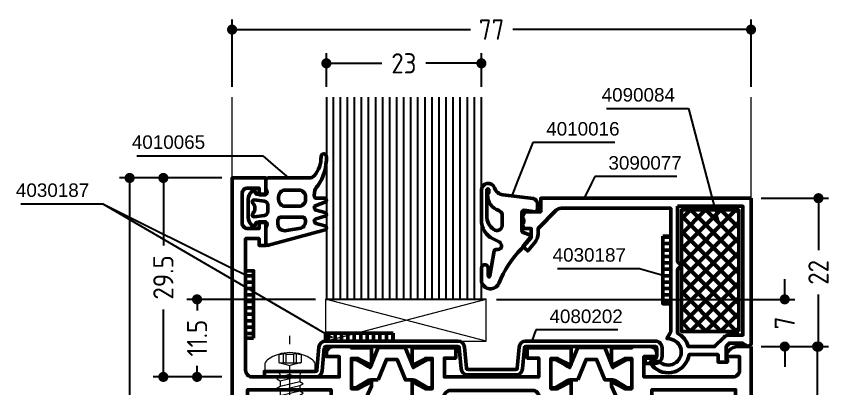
# Model space of a CAD drawing. Header units: millimetres. Extents: x 37 to 172, y 78 to 216.
# Drawn here: x 36.5 to 157.5, y 160.4 to 215.6 of the extents above; entities that cross this region are included whole.
import ezdxf

# ---------------------------------------------------------------- set-up
doc = ezdxf.new("R2010")
doc.units = ezdxf.units.MM
doc.linetypes.add('CENTER', pattern=[50.8, 31.75, -6.35, 6.35, -6.35])
doc.linetypes.add('HIDDEN', pattern=[9.525, 6.35, -3.175])
for name, color, linetype, lineweight in [('AM_5', 3, 'Continuous', 25), ('AM_C', 50, 'Continuous', 50), ('AM_S', 80, 'Continuous', 50), ('Cent3', 70, 'CENTER', 18), ('CHide4', 10, 'HIDDEN', 13), ('Cont2', 2, 'Continuous', 25), ('Cont3', 70, 'Continuous', 18), ('Cont4', 10, 'Continuous', 13)]:
    doc.layers.add(name, color=color, linetype=linetype, lineweight=lineweight)
doc.styles.add('HBS_DIMTEXTSTYLE', font='isocp.shx')
doc.styles.add('SWISSL', font='swissl.ttf')
doc.dimstyles.new('Konstruktionsschnitt 1-1$0', dxfattribs={"dimscale": 0, "dimtxt": 3, "dimasz": 1.5, "dimexe": 1.5, "dimexo": 1.5, "dimgap": 1.5, "dimtad": 0, "dimdsep": 46, "dimtxsty": 'HBS_DIMTEXTSTYLE', "dimblk": 'PUNKT', "dimcen": 0, "dimclrd": 3, "dimclre": 3, "dimclrt": 2, "dimadec": 1, "dimazin": 2, "dimtfac": 0.7, "dimtofl": 0, "dimtmove": 0, "dimatfit": 3, "dimfxl": 0, "dimtolj": 1, "dimtzin": 0, "dimarcsym": 0})

# ---------------------------------------------------------------- blocks, each defined once
blk = doc.blocks.new('*U21', base_point=(83.25, 183.23))
for p, q in [((84.29, 183.23), (84.29, 213.23)), ((85.34, 183.23), (85.34, 213.23)), ((86.39, 183.23), (86.39, 213.23)), ((87.43, 183.23), (87.43, 213.23)), ((88.48, 183.23), (88.48, 213.23)), ((89.52, 183.23), (89.52, 213.23)), ((90.57, 183.23), (90.57, 213.23)), ((91.61, 183.23), (91.61, 213.23)), ((92.66, 183.23), (92.66, 213.23)), ((93.7, 183.23), (93.7, 213.23)), ((94.75, 183.23), (94.75, 213.23)), ((95.79, 183.23), (95.79, 213.23)), ((96.84, 183.23), (96.84, 213.23)), ((97.89, 183.23), (97.89, 213.23)), ((98.93, 183.23), (98.93, 213.23)), ((99.98, 183.23), (99.98, 213.23)), ((101.02, 183.23), (101.02, 213.23)), ((102.07, 183.23), (102.07, 213.23)), ((103.11, 183.23), (103.11, 213.23)), ((104.16, 183.23), (104.16, 213.23)), ((105.2, 183.23), (105.2, 213.23))]:
    blk.add_line(p, q)
blk.add_lwpolyline([(83.25, 213.23), (83.25, 183.23), (106.25, 183.23), (106.25, 213.23)])
blk = doc.blocks.new('ws4070448')
at = {"layer": 'Cent3', "ltscale": 0.5}
blk.add_lwpolyline([(0, -15.02), (0, 5.29)], dxfattribs=at)
at = {"layer": 'CHide4', "ltscale": 0.3}
for p, q in [((-0.97, 1.33), (-0.97, 2.72)), ((-0.56, 1.33), (-0.56, 2.61)), ((0.56, 1.33), (0.56, 2.61)), ((0.97, 1.33), (0.97, 2.72))]:
    blk.add_line(p, q, dxfattribs=at)
for points in [[(-1.65, 2.56), (-1.65, 1.33)], [(1.65, 2.56), (1.65, 1.33)], [(-1.65, 1.33), (0, 0.89)], [(1.65, 1.33), (0, 0.89)]]:
    blk.add_lwpolyline(points, dxfattribs=at)
for centre, radius, start, end in [((-1.59, 3.84), 1.28, 267.2848, 298.8872), ((0, 5.49), 2.94, 250.6988, 289.3012), ((1.59, 3.84), 1.28, 241.1128, 272.7152), ((-1.31, 2.49), 1.21, 253.6643, 286.3357), ((0, 11.41), 10.13, 264.4948, 275.5052), ((1.31, 2.49), 1.21, 253.6643, 286.3357)]:
    blk.add_arc(centre, radius, start, end, dxfattribs=at)
at = {"layer": 'Cont4'}
blk.add_lwpolyline([(3.32, 1.75, 0.314856), (-3.32, 1.75, 0.244912), (-3.75, 0.93), (-3.75, 0), (3.75, 0), (3.75, 0.93, 0.244912), (3.32, 1.75, 0.138291)], format="xyb", dxfattribs=at)
for points in [[(-1.95, -1.1), (-1.45, -1.39), (0, -1.04), (0.5, -0.67), (0, -0.47), (-1.45, -0.81)], [(-1.95, -2.5), (-1.45, -2.79), (1.45, -2.1), (1.95, -1.81), (1.45, -1.52), (-1.45, -2.21)], [(-1.95, -3.9), (-1.45, -4.19), (1.45, -3.5), (1.95, -3.21), (1.45, -2.92), (-1.45, -3.61)], [(-1.95, -5.3), (-1.45, -5.59), (1.45, -4.9), (1.95, -4.61), (1.45, -4.32), (-1.45, -5.01)], [(-1.95, -6.7), (-1.45, -6.99), (1.45, -6.3), (1.95, -6.01), (1.45, -5.72), (-1.45, -6.41)], [(-1.45, -8.39), (1.45, -7.7), (1.95, -7.41), (1.45, -7.12), (-1.45, -7.81), (-1.95, -8.1)]]:
    blk.add_lwpolyline(points, close=True, dxfattribs=at)
for points in [[(-1.45, -0.5), (-1.45, -0.81)], [(1.45, -0.5), (1.45, -1.52)], [(-1.45, -1.39), (-1.45, -2.21)], [(-1.45, -1.39), (-1.45, -2.21)], [(1.45, -2.1), (1.45, -2.92)], [(-1.45, -2.79), (-1.45, -3.61)], [(1.45, -3.5), (1.45, -4.32)], [(-1.45, -4.19), (-1.45, -5.01)], [(-1.45, -5.59), (-1.45, -6.41)], [(1.45, -4.9), (1.45, -5.72)], [(-1.45, -6.99), (-1.45, -7.81)], [(1.45, -6.3), (1.45, -7.12)], [(-1.45, -8.38), (-1.45, -11.81), (0, -13), (1.45, -11.79), (1.45, -7.7)], [(1.24, -8.17), (1.24, -11.7), (0.03, -12.71)]]:
    blk.add_lwpolyline(points, dxfattribs=at)
for centre, radius, start, end in [((-1.95, -0.5), 0.5, 0, 90), ((1.95, -0.5), 0.5, 90, 180), ((8.74, -12.6), 8.74, 146.5114, 182.6031), ((-0.95, -12.64), 0.965, 350.682, 121.1143)]:
    blk.add_arc(centre, radius, start, end, dxfattribs=at)
blk = doc.blocks.new('PUNKT')
at = {"color": 0, "linetype": 'Continuous'}
blk.add_line((-0.5, 0), (-1, 0), dxfattribs=at)
at = {"color": 0, "linetype": 'Continuous', "const_width": 0.5}
blk.add_lwpolyline([(-0.25, 0, 1), (0.25, 0, 1)], format="xyb", close=True, dxfattribs=at)
blk = doc.blocks.new('*D26')
at = {"layer": 'AM_5', "color": 3, "lineweight": -2, "transparency": 16777216}
for p, q in [((67.05, 191.66), (51.85, 191.66)), ((53.35, 190.16), (53.35, 145.88)), ((53.35, 95.16), (53.35, 139.45)), ((67.05, 93.66), (51.85, 93.66))]:
    blk.add_line(p, q, dxfattribs=at)
at = {"layer": 'AM_5', "color": 3, "lineweight": -2, "transparency": 16777216, "xscale": 1.5, "yscale": 1.5, "zscale": 1.5}
for p, rotation in [((53.35, 191.66), 90), ((53.35, 93.66), 270)]:
    blk.add_blockref('PUNKT', p, dxfattribs=dict(at, rotation=rotation))
at = {"layer": 'AM_5', "color": 2, "transparency": 16777216, "insert": (53.35, 142.66), "char_height": 3, "attachment_point": 5, "rotation": 90, "style": 'HBS_DIMTEXTSTYLE'}
blk.add_mtext('\\A1;98', dxfattribs=at)
blk = doc.blocks.new('*D27')
at = {"layer": 'AM_5', "color": 3, "lineweight": -2, "transparency": 16777216}
for p, q in [((147.05, 166.66), (156.85, 166.66)), ((155.35, 165.16), (155.35, 133.38)), ((155.35, 95.16), (155.35, 126.95)), ((147.05, 93.66), (156.85, 93.66))]:
    blk.add_line(p, q, dxfattribs=at)
at = {"layer": 'AM_5', "color": 3, "lineweight": -2, "transparency": 16777216, "xscale": 1.5, "yscale": 1.5, "zscale": 1.5}
for p, rotation in [((155.35, 166.66), 90), ((155.35, 93.66), 270)]:
    blk.add_blockref('PUNKT', p, dxfattribs=dict(at, rotation=rotation))
at = {"layer": 'AM_5', "color": 2, "transparency": 16777216, "insert": (155.35, 130.16), "char_height": 3, "attachment_point": 5, "rotation": 90, "style": 'HBS_DIMTEXTSTYLE'}
blk.add_mtext('\\A1;73', dxfattribs=at)
blk = doc.blocks.new('*D28')
at = {"layer": 'AM_5', "color": 3, "lineweight": -2, "transparency": 16777216}
for p, q in [((150.55, 175.16), (150.55, 176.66)), ((107.76, 173.66), (152.05, 173.66)), ((147.05, 166.66), (152.05, 166.66)), ((150.55, 165.16), (150.55, 163.66))]:
    blk.add_line(p, q, dxfattribs=at)
at = {"layer": 'AM_5', "color": 3, "lineweight": -2, "transparency": 16777216, "xscale": 1.5, "yscale": 1.5, "zscale": 1.5}
for p, rotation in [((150.55, 173.66), 270), ((150.55, 166.66), 90)]:
    blk.add_blockref('PUNKT', p, dxfattribs=dict(at, rotation=rotation))
at = {"layer": 'AM_5', "color": 2, "transparency": 16777216, "insert": (150.55, 170.16), "char_height": 3, "attachment_point": 5, "rotation": 90, "style": 'HBS_DIMTEXTSTYLE'}
blk.add_mtext('\\A1;7', dxfattribs=at)
blk = doc.blocks.new('*D29')
at = {"layer": 'AM_5', "color": 3, "lineweight": -2, "transparency": 16777216}
for p, q in [((147.05, 188.66), (157.05, 188.66)), ((155.55, 187.16), (155.55, 180.94)), ((155.55, 168.16), (155.55, 174.38)), ((147.05, 166.66), (157.05, 166.66))]:
    blk.add_line(p, q, dxfattribs=at)
at = {"layer": 'AM_5', "color": 3, "lineweight": -2, "transparency": 16777216, "xscale": 1.5, "yscale": 1.5, "zscale": 1.5}
for p, rotation in [((155.55, 188.66), 90), ((155.55, 166.66), 270)]:
    blk.add_blockref('PUNKT', p, dxfattribs=dict(at, rotation=rotation))
at = {"layer": 'AM_5', "color": 2, "transparency": 16777216, "insert": (155.55, 177.66), "char_height": 3, "attachment_point": 5, "rotation": 90, "style": 'HBS_DIMTEXTSTYLE'}
blk.add_mtext('\\A1;22', dxfattribs=at)
blk = doc.blocks.new('*D30')
at = {"layer": 'AM_5', "color": 3, "lineweight": -2, "transparency": 16777216}
for p, q in [((80.93, 173.66), (61.85, 173.66)), ((63.35, 172.16), (63.35, 172.03)), ((63.35, 163.66), (63.35, 163.8)), ((67.05, 162.16), (61.85, 162.16))]:
    blk.add_line(p, q, dxfattribs=at)
at = {"layer": 'AM_5', "color": 3, "lineweight": -2, "transparency": 16777216, "xscale": 1.5, "yscale": 1.5, "zscale": 1.5}
for p, rotation in [((63.35, 173.66), 90), ((63.35, 162.16), 270)]:
    blk.add_blockref('PUNKT', p, dxfattribs=dict(at, rotation=rotation))
at = {"layer": 'AM_5', "color": 2, "transparency": 16777216, "insert": (63.35, 167.91), "char_height": 3, "attachment_point": 5, "rotation": 90, "style": 'HBS_DIMTEXTSTYLE'}
blk.add_mtext('\\A1;11.5', dxfattribs=at)
blk = doc.blocks.new('*D31')
at = {"layer": 'AM_5', "color": 3, "lineweight": -2, "transparency": 16777216}
for p, q in [((67.05, 191.66), (56.85, 191.66)), ((58.35, 190.16), (58.35, 181.67)), ((58.35, 163.66), (58.35, 172.16)), ((67.05, 162.16), (56.85, 162.16))]:
    blk.add_line(p, q, dxfattribs=at)
at = {"layer": 'AM_5', "color": 3, "lineweight": -2, "transparency": 16777216, "xscale": 1.5, "yscale": 1.5, "zscale": 1.5}
for p, rotation in [((58.35, 191.66), 90), ((58.35, 162.16), 270)]:
    blk.add_blockref('PUNKT', p, dxfattribs=dict(at, rotation=rotation))
at = {"layer": 'AM_5', "color": 2, "transparency": 16777216, "insert": (58.35, 176.91), "char_height": 3, "attachment_point": 5, "rotation": 90, "style": 'HBS_DIMTEXTSTYLE'}
blk.add_mtext('\\A1;29.5', dxfattribs=at)
blk = doc.blocks.new('*D32')
at = {"layer": 'AM_5', "color": 3, "lineweight": -2, "transparency": 16777216}
for p, q in [((82.54, 205.16), (82.54, 210.16)), ((105.54, 205.16), (105.54, 210.16)), ((84.04, 208.66), (90.79, 208.66)), ((104.04, 208.66), (97.29, 208.66))]:
    blk.add_line(p, q, dxfattribs=at)
at = {"layer": 'AM_5', "color": 3, "lineweight": -2, "transparency": 16777216, "xscale": 1.5, "yscale": 1.5, "zscale": 1.5, "rotation": 180}
blk.add_blockref('PUNKT', (82.54, 208.66), dxfattribs=at)
at = {"layer": 'AM_5', "color": 3, "lineweight": -2, "transparency": 16777216, "xscale": 1.5, "yscale": 1.5, "zscale": 1.5}
blk.add_blockref('PUNKT', (105.54, 208.66), dxfattribs=at)
at = {"layer": 'AM_5', "color": 2, "transparency": 16777216, "insert": (94.04, 208.66), "char_height": 3, "attachment_point": 5, "style": 'HBS_DIMTEXTSTYLE'}
blk.add_mtext('\\A1;23', dxfattribs=at)
blk = doc.blocks.new('*D33')
at = {"layer": 'AM_5', "color": 3, "lineweight": -2, "transparency": 16777216}
for p, q in [((68.55, 205.16), (68.55, 215.16)), ((145.55, 205.16), (145.55, 215.16)), ((70.05, 213.66), (103.9, 213.66)), ((144.05, 213.66), (110.2, 213.66))]:
    blk.add_line(p, q, dxfattribs=at)
at = {"layer": 'AM_5', "color": 3, "lineweight": -2, "transparency": 16777216, "xscale": 1.5, "yscale": 1.5, "zscale": 1.5, "rotation": 180}
blk.add_blockref('PUNKT', (68.55, 213.66), dxfattribs=at)
at = {"layer": 'AM_5', "color": 3, "lineweight": -2, "transparency": 16777216, "xscale": 1.5, "yscale": 1.5, "zscale": 1.5}
blk.add_blockref('PUNKT', (145.55, 213.66), dxfattribs=at)
at = {"layer": 'AM_5', "color": 2, "transparency": 16777216, "insert": (107.05, 213.66), "char_height": 3, "attachment_point": 5, "style": 'HBS_DIMTEXTSTYLE'}
blk.add_mtext('\\A1;77', dxfattribs=at)
blk = doc.blocks.new('*S216')
at = {"layer": 'AM_5', "color": 3}
for p, q in [((122.39, 191.87), (121.9, 190.89)), ((134.55, 191.87), (122.39, 191.87))]:
    blk.add_line(p, q, dxfattribs=at)
at = {"layer": 'AM_5', "color": 3, "linetype": 'Continuous'}
blk.add_line((121.9, 190.89), (120.77, 188.66), dxfattribs=at)
at = {"layer": 'AM_5', "color": 2, "insert": (124.39, 192.87), "char_height": 2, "attachment_point": 7, "style": 'SWISSL'}
blk.add_mtext('3090077', dxfattribs=at)
blk = doc.blocks.new('*S217')
at = {"layer": 'AM_5', "color": 3}
for p, q in [((113.16, 196.92), (110.96, 191.33)), ((125.32, 196.92), (113.16, 196.92))]:
    blk.add_line(p, q, dxfattribs=at)
at = {"layer": 'AM_5', "color": 3, "linetype": 'Continuous'}
blk.add_line((110.96, 191.33), (110.04, 189), dxfattribs=at)
at = {"layer": 'AM_5', "color": 2, "insert": (115.16, 197.92), "char_height": 2, "attachment_point": 7, "style": 'SWISSL'}
blk.add_mtext('4010016', dxfattribs=at)
blk = doc.blocks.new('*S218')
at = {"layer": 'AM_5', "color": 3}
for p, q in [((124.11, 201.96), (136.26, 201.96)), ((136.26, 201.96), (140.2, 187.15))]:
    blk.add_line(p, q, dxfattribs=at)
at = {"layer": 'AM_5', "color": 3, "linetype": 'Continuous'}
blk.add_line((140.2, 187.15), (140.85, 184.73), dxfattribs=at)
at = {"layer": 'AM_5', "color": 2, "insert": (134.26, 202.96), "char_height": 2, "attachment_point": 9, "style": 'SWISSL'}
blk.add_mtext('4090084', dxfattribs=at)
blk = doc.blocks.new('*S219')
at = {"layer": 'AM_5', "color": 3}
for p, q in [((54.42, 194.95), (68.55, 194.95)), ((68.55, 194.95), (73.09, 194.95)), ((73.09, 194.95), (75.01, 193.3))]:
    blk.add_line(p, q, dxfattribs=at)
at = {"layer": 'AM_5', "color": 3, "linetype": 'Continuous'}
blk.add_line((75.01, 193.3), (76.91, 191.66), dxfattribs=at)
at = {"layer": 'AM_5', "color": 2, "insert": (64.55, 195.95), "char_height": 2, "attachment_point": 9, "style": 'SWISSL'}
blk.add_mtext('4010065', dxfattribs=at)
blk = doc.blocks.new('*S220')
at = {"layer": 'AM_5', "color": 3}
for p, q in [((37.2, 187.82), (49.35, 187.82)), ((49.35, 187.82), (68.93, 178.09)), ((49.35, 187.82), (81.27, 169.25))]:
    blk.add_line(p, q, dxfattribs=at)
at = {"layer": 'AM_5', "color": 3, "linetype": 'Continuous'}
for p, q in [((68.93, 178.09), (71.17, 176.98)), ((81.27, 169.25), (83.43, 167.99))]:
    blk.add_line(p, q, dxfattribs=at)
at = {"layer": 'AM_5', "color": 2, "insert": (47.35, 188.82), "char_height": 2, "attachment_point": 9, "style": 'SWISSL'}
blk.add_mtext('4030187', dxfattribs=at)
blk = doc.blocks.new('*S221')
at = {"layer": 'AM_5', "color": 3}
for p, q in [((113.64, 169.12), (113.02, 167.46)), ((125.78, 169.12), (113.64, 169.12))]:
    blk.add_line(p, q, dxfattribs=at)
at = {"layer": 'AM_5', "color": 2, "insert": (115.64, 170.12), "char_height": 2, "attachment_point": 7, "style": 'SWISSL'}
blk.add_mtext('4080202', dxfattribs=at)
blk = doc.blocks.new('*S222')
at = {"layer": 'AM_5', "color": 3}
for p, q in [((116.84, 178.22), (128.99, 178.22)), ((128.99, 178.22), (130.74, 177.74))]:
    blk.add_line(p, q, dxfattribs=at)
at = {"layer": 'AM_5', "color": 3, "linetype": 'Continuous'}
blk.add_line((130.74, 177.74), (133.15, 177.07), dxfattribs=at)
at = {"layer": 'AM_5', "color": 2, "insert": (126.99, 179.22), "char_height": 2, "attachment_point": 9, "style": 'SWISSL'}
blk.add_mtext('4030187', dxfattribs=at)
blk = doc.blocks.new('WI1020459')
for points in [[(17, 25.6), (16.1, 25.6), (16.1, 23.78, 0.109518), (16.19, 23.36), (17.2, 21.2), (17.2, 20.55), (15.2, 21.55), (14.2, 21.55), (14.2, 17.05), (15.2, 17.05), (17.2, 18.05), (17.2, 15.5), (12, 15.5), (12, 17), (12.4, 17), (12.4, 24, 0.414214), (11.4, 25), (2.8, 25, 0.414214), (1.8, 24), (1.8, 17), (4.8, 17), (4.94, 16.66), (3.78, 15.5), (1.8, 15.5), (1.8, 9), (4, 9), (4, 10), (5, 10), (5, 6.5), (4, 6.5), (4, 7.5), (2.3, 7.5, 0.414214), (1.5, 6.7), (1.5, 2.3, 0.414214), (2.3, 1.5), (4, 1.5), (4, 2.5), (5, 2.5), (5, 0), (0, 0), (0, 98), (5, 98), (5, 95.5), (4, 95.5), (4, 96.5), (2.3, 96.5, 0.414214), (1.5, 95.7), (1.5, 91.3, 0.414214), (2.3, 90.5), (4, 90.5), (4, 91.5), (5, 91.5), (5, 88), (4, 88), (4, 89), (2, 89), (2, 69.5, 0.414214), (3, 68.5), (15.9, 68.5), (15.9, 71.5), (14, 71.5), (14, 72, -0.414214), (15, 73), (17.7, 73), (17.7, 72.8), (20.7, 72.8), (20.7, 70.25), (18.7, 71.25), (17.7, 71.25), (17.7, 66.75), (18.7, 66.75), (20.7, 67.75), (20.7, 67.1), (19.97, 65.49, -0.294108), (19.06, 64.9), (17, 64.9)], [(21.69, 68.05), (20.57, 68.05, 0.131652), (20.17, 67.94), (18.36, 66.9), (17.7, 66.9), (17.7, 71.1), (18.36, 71.1), (19.7, 70.33), (20.19, 70.04), (20.49, 69.87), (21.7, 72.88), (25.7, 72.88), (26.91, 69.87), (29.04, 71.1), (29.7, 71.1), (29.7, 66.9), (29.04, 66.9), (27.23, 67.94, 0.131652), (26.83, 68.05), (25.71, 68.05), (24.49, 71.08), (22.91, 71.08)], [(23.2, 21.2), (23.2, 20.55), (25.2, 21.55), (26.2, 21.55), (26.2, 17.05), (25.2, 17.05), (23.2, 18.05), (23.2, 15.5), (28, 15.5), (28, 21), (49, 21), (49, 15.5), (53.8, 15.5), (53.8, 18.05), (51.8, 17.05), (50.8, 17.05), (50.8, 21.55), (51.8, 21.55), (53.8, 20.55), (53.8, 21.2), (52.59, 23.79, -0.109518), (52.5, 24.21), (52.5, 60.33, 0.198912), (51.04, 63.86), (50.3, 64.6), (50.3, 67.75), (48.3, 66.75), (47.3, 66.75), (47.3, 71.25), (48.3, 71.25), (50.3, 70.25), (50.3, 72.8), (43.8, 72.8), (43.8, 71.3), (45.5, 71.3), (45.5, 68.5), (31.5, 68.5), (31.5, 71.3), (33.2, 71.3), (33.2, 72.8), (26.7, 72.8), (26.7, 70.25), (28.7, 71.25), (29.7, 71.25), (29.7, 66.75), (28.7, 66.75), (26.7, 67.75), (26.7, 64.6), (25.96, 63.86, 0.198912), (24.5, 60.33), (24.5, 24.21, -0.109518), (24.41, 23.79), (23.2, 21.2)], [(51.29, 68.05), (50.17, 68.05, 0.131652), (49.77, 67.94), (47.96, 66.9), (47.3, 66.9), (47.3, 71.1), (47.96, 71.1), (49.3, 70.33), (49.79, 70.04), (50.09, 69.87), (51.3, 72.88), (55.3, 72.88), (56.51, 69.87), (58.64, 71.1), (59.3, 71.1), (59.3, 66.9), (58.64, 66.9), (56.83, 67.94, 0.131652), (56.43, 68.05), (55.31, 68.05), (54.09, 71.08), (52.52, 71.08)], [(77, 73), (75.11, 73, 0.198912), (73.69, 72.41), (73.29, 72.01), (73.5, 71.5), (75.3, 71.5), (75.3, 69.5, -0.414214), (74.3, 68.5), (61.1, 68.5), (61.1, 71.5), (63, 71.5), (63, 72, 0.414214), (62, 73), (59.3, 73), (59.3, 72.8), (56.3, 72.8), (56.3, 70.25), (58.3, 71.25), (59.3, 71.25), (59.3, 66.75), (58.3, 66.75), (56.3, 67.75), (56.3, 67.1), (57.03, 65.49, 0.294108), (57.94, 64.9), (60, 64.9), (60, 25.6), (60.9, 25.6), (60.9, 23.78, -0.109518), (60.81, 23.36), (59.8, 21.2), (59.8, 20.55), (61.8, 21.55), (62.8, 21.55), (62.8, 17.05), (61.8, 17.05), (59.8, 18.05), (59.8, 15.5), (65, 15.5), (65, 17), (64.6, 17), (64.6, 24, -0.414214), (65.6, 25), (74.2, 25, -0.414214), (75.2, 24), (75.2, 17), (72.2, 17), (72.06, 16.66), (73.22, 15.5), (75.2, 15.5), (75.2, 9), (73, 9), (73, 10), (72, 10), (72, 6.5), (73, 6.5), (73, 7.5), (74.7, 7.5, -0.414214), (75.5, 6.7), (75.5, 2.3, -0.414214), (74.7, 1.5), (73, 1.5), (73, 2.5), (72, 2.5), (72, 0), (77, 0)], [(26.5, 60.33, -0.198912), (27.38, 62.45), (29.14, 64.21, -0.154989), (29.67, 64.49, 0.248244), (31.53, 65.91, -0.293963), (32.44, 66.5), (44.57, 66.5, -0.293963), (45.48, 65.91, 0.248244), (47.33, 64.49, -0.154989), (47.86, 64.21), (49.62, 62.45, -0.198912), (50.5, 60.33), (50.5, 23), (26.5, 23), (26.5, 60.33)], [(18.19, 20.25), (17.07, 20.25, -0.131652), (16.67, 20.36), (14.86, 21.4), (14.2, 21.4), (14.2, 17.2), (14.86, 17.2), (16.2, 17.97), (16.69, 18.26), (16.99, 18.43), (18.2, 15.43), (22.2, 15.43), (23.41, 18.43), (25.54, 17.2), (26.2, 17.2), (26.2, 21.4), (25.54, 21.4), (23.73, 20.36, -0.131652), (23.33, 20.25), (22.21, 20.25), (20.99, 17.23), (19.41, 17.23)], [(54.79, 20.25), (53.67, 20.25, -0.131652), (53.27, 20.36), (51.46, 21.4), (50.8, 21.4), (50.8, 17.2), (51.46, 17.2), (52.8, 17.97), (53.29, 18.26), (53.59, 18.43), (54.8, 15.43), (58.8, 15.43), (60.01, 18.43), (62.14, 17.2), (62.8, 17.2), (62.8, 21.4), (62.14, 21.4), (60.33, 20.36, -0.131652), (59.93, 20.25), (58.81, 20.25), (57.59, 17.23), (56.02, 17.23)]]:
    blk.add_lwpolyline(points, format="xyb", close=True)
for points in [[(15.2, 64.1), (14.7, 64.1), (14.7, 66.6), (2.3, 66.6), (2.3, 64.1), (2, 64.1), (2, 29.4), (2.3, 29.4), (2.3, 26.9), (14.7, 26.9), (14.7, 29.4), (15.2, 29.4)], [(75, 29.4), (74.7, 29.4), (74.7, 26.9), (62.3, 26.9), (62.3, 29.4), (61.8, 29.4), (61.8, 64.1), (62.3, 64.1), (62.3, 66.6), (74.7, 66.6), (74.7, 64.1), (75, 64.1)]]:
    blk.add_lwpolyline(points, close=True)
blk = doc.blocks.new('WI3090077')
for points in [[(0, 22), (0, 0.3), (-0.45, 0.04), (-1.25, 0.5), (-3.2, 0.5), (-3.7, 0), (-3.7, -1.9), (-3.5, -1.9), (-3.5, -2.3), (-4.9, -2.3), (-4.9, -1.2), (-9.2, -1.2), (-9.3, -1.57, -0.652679), (-14.9, -2.49), (-14.9, -2.2), (-13.66, -2.2, 1.382111), (-12.04, 1.13), (-12.48, 1.19), (-11.9, 2.2), (-11.9, 20.5), (-28.19, 20.5, 0.198912), (-28.89, 20.21), (-31.6, 17.5), (-31.6, 16.71, -0.176327), (-32.07, 15.43), (-33.12, 14.18), (-33.88, 14.82), (-32.6, 16.35), (-32.6, 17.5), (-33.7, 17.5), (-33.93, 17.99, 0.339409), (-33.9, 19.21), (-33.5, 20), (-31.2, 20), (-31.2, 22), (0, 22)], [(-10.9, 20.8), (-10.9, 12.58), (-10.32, 12), (-10.9, 11.42), (-10.9, 1.97, -0.213458), (-9.31, 0), (-5.4, 0), (-3.99, 1.41, -0.198912), (-3.28, 1.7), (-1.2, 1.7), (-1.2, 20.8), (-10.9, 20.8)]]:
    blk.add_lwpolyline(points, format="xyb", close=True)
blk = doc.blocks.new('WI4010016')
for points in [[(1.19, 1.96, -0.346133), (1.8, 1.18), (1.8, 0.3, -0.449698), (1.46, 0), (-0.16, 0.2, 0.449698), (-0.5, -0.1), (-0.5, -2.79, 0.315299), (-0.3, -3.07), (0.7, -3.44, -0.548619), (0.81, -3.93), (-0.5, -5.46, 0.104737), (-3.91, -10.66, -0.684728), (-6.5, -10.42), (-6.5, -8.36, -1), (-5.5, -8.36), (-5.5, -9.42, 0.287601), (-5.34, -9.69, 0.156883), (-5.25, -9.53), (-4.59, -5.82, -0.041381), (-4.57, -5.74), (-4.52, -5.69, -0.200274), (-4.31, -5.6), (-4, -5.6, 0.57735), (-3.57, -4.85), (-3.72, -4.58, 0.149451), (-3.85, -4.46), (-5.14, -3.83, -0.069927), (-5.25, -3.76), (-5.51, -3.53, -0.212557), (-6.5, -1.3), (-6.5, 3.2, -0.852431), (-4.55, 3.51, 0.291336), (-3.3, 2.49), (1.19, 1.96)], [(-3.4, -2, -0.612992), (-4.67, -2.65, -0.239931), (-5.7, -0.63), (-5.7, 3.25, -1), (-5.4, 3.25), (-5.4, 2.88, -0.317837), (-5.6, 2.6), (-5.6, 2.51, 0.317975), (-3.93, 0.15, -0.317975), (-3.4, -0.6), (-3.4, -2)]]:
    blk.add_lwpolyline(points, format="xyb", close=True)
blk = doc.blocks.new('WI4010065')
for points in [[(0.3, 0, 0.414214), (0, -0.3), (0, -1.62), (0.19, -2.13, -0.520567), (0, -2.4), (-1.33, -2.4, -0.36397), (-1.53, -2.23), (-1.58, -1.97, 0.594937), (-1.91, -1.85), (-2.12, -2.05, 0.208), (-2.6, -3.15), (-2.6, -5.85, 0.208), (-2.12, -6.95), (-1.91, -7.15, 0.594937), (-1.58, -7.03), (-1.53, -6.77, -0.36397), (-1.33, -6.6), (0, -6.6, -0.520567), (0.19, -6.87), (0, -7.38), (0, -9.7, 0.505497), (0.39, -9.99), (8.79, -7.69, 0.751737), (8.78, -7.11), (7.47, -6.76, -0.767327), (7.47, -6.04), (8.78, -5.69, 0.767327), (8.78, -5.11), (7.46, -4.76, -0.767327), (7.46, -4.08), (8.78, -3.59, 0.876976), (8.7, -3), (7.5, -3, -0.414214), (7.2, -2.7), (7.2, -2.48, -0.051818), (7.23, -2.17, -0.225446), (7.75, -1.18, 0.150709), (9, 3.17, 1.016945), (8.2, 3.15, -0.195341), (7.16, 0.33, -0.211259), (6.42, 0)], [(4.9, -1.8, -0.414214), (5.9, -2.8), (5.9, -3.2, -0.414214), (4.9, -4.2), (2.9, -4.2, -0.414214), (1.9, -3.2), (1.9, -2.8, -0.414214), (2.9, -1.8)], [(0.3, -4.98), (0.3, -4.02, 0.378866), (-0.23, -3.43), (-1.66, -3.25, 0.717695), (-1.91, -3.76, -0.421053), (-1.91, -5.24, 0.717695), (-1.66, -5.75), (-0.23, -5.57, 0.378866)], [(5.4, -5.8, -0.414214), (5.9, -6.3), (5.9, -6.49, -0.328465), (5.2, -7.44), (3.1, -7.78, -0.505497), (1.8, -6.83), (1.8, -6.3, -0.414214), (2.3, -5.8)]]:
    blk.add_lwpolyline(points, format="xyb", close=True)
blk = doc.blocks.new('WI4030187')
h = blk.add_hatch()
h.set_pattern_fill('LINE', color=256, scale=0.3, angle=90)
h.paths.add_polyline_path([(5, 0), (5, 1.2), (-5, 1.2), (-5, 0)])
blk.add_lwpolyline([(5, 1.2), (5, 0), (-5, 0), (-5, 1.2), (5, 1.2)], close=True)
blk = doc.blocks.new('WI4080202')
blk.add_lwpolyline([(-48.32, -0.18), (-48.61, -3.59, -0.388879), (-49.61, -4.5), (-57.2, -4.5), (-57.2, -3.7), (-49.61, -3.7, 0.388879), (-49.41, -3.52), (-49.11, -0.11, -0.388879), (-48.12, 0.8), (-28.48, 0.8, -0.388879), (-27.49, -0.11), (-27.22, -3.22, 0.388879), (-27.02, -3.4), (-19.88, -3.4, 0.388879), (-19.68, -3.22), (-19.41, -0.11, -0.388879), (-18.42, 0.8), (0.8, 0.8, -0.414214), (1.8, -0.2), (1.8, -1.5, -0.414214), (0.8, -2.5), (-0.7, -2.5), (-0.7, -1.7), (0.8, -1.7, 0.414214), (1, -1.5), (1, -0.2, 0.414214), (0.8, 0), (-18.42, 0, 0.388879), (-18.62, -0.18), (-18.89, -3.29, -0.388879), (-19.88, -4.2), (-27.02, -4.2, -0.388879), (-28.01, -3.29), (-28.28, -0.18, 0.388879), (-28.48, 0), (-48.12, 0, 0.388879), (-48.32, -0.18)], format="xyb", close=True)
blk = doc.blocks.new('WI4090084')
h = blk.add_hatch()
h.set_pattern_fill('ANSI37', color=256, scale=0.5)
h.set_pattern_definition([(45, (-18.55, -9.35), (-1.12253, 1.12253), []), (135, (-18.55, -9.35), (-1.12253, -1.12253), [])])
h.paths.add_polyline_path([(-0.55, -0.85), (-18.55, -0.85), (-18.55, -9.35), (-0.55, -9.35)])
blk.add_lwpolyline([(-0.55, -0.85), (-0.55, -9.35), (-18.55, -9.35), (-18.55, -0.85), (-0.55, -0.85)], close=True)

msp = doc.modelspace()

# ---------------------------------------------------------------- linework, layer by layer
at = {"layer": 'Cont3'}
for p, q in [((68.546, 191.663), (68.546, 203.663)), ((145.546, 188.663), (145.546, 203.663))]:
    msp.add_line(p, q, dxfattribs=at)
msp.add_lwpolyline([(82.429, 167.463), (106.262, 167.463), (106.262, 173.663), (82.429, 173.663), (82.429, 167.463)], dxfattribs=at)
at = {"layer": 'Cont4'}
for points in [[(82.429, 167.463), (106.262, 173.663)], [(106.262, 167.463), (82.429, 173.663)]]:
    msp.add_lwpolyline(points, dxfattribs=at)

# ---------------------------------------------------------------- block references
msp.add_blockref('ws4070448', (77.141, 162.963))
at = {"layer": 'AM_5'}
for name in ['*S218', '*S217', '*S219', '*S216', '*S220', '*S222', '*S221']:
    msp.add_blockref(name, (0, 0), dxfattribs=at)
at = {"layer": 'AM_C'}
for name, p in [('WI4010065', (73.546, 191.663)), ('WI4010016', (112.046, 186.663)), ('WI4030187', (87.429, 167.463)), ('WI4080202', (130.546, 166.663))]:
    msp.add_blockref(name, p, dxfattribs=at)
for name, p, rotation in [('WI4090084', (144.579, 168.363), 270), ('WI4030187', (133.646, 178.015), 89.99999999999999), ('WI4030187', (70.546, 172.913), 270)]:
    msp.add_blockref(name, p, dxfattribs=dict(at, rotation=rotation))
at = {"layer": 'AM_S'}
for name, p in [('WI1020459', (68.546, 93.663)), ('WI3090077', (145.546, 166.663))]:
    msp.add_blockref(name, p, dxfattribs=at)
at = {"layer": 'Cont2'}
msp.add_blockref('*U21', (82.544, 173.663), dxfattribs=at)

# ---------------------------------------------------------------- dimensions: what is measured, and where the dimension line sits
at = {"layer": 'AM_5'}
for base, p1, p2, picture, middle in [((145.546, 213.663), (68.546, 203.663), (145.546, 203.663), '*D33', (107.046, 213.663)), ((105.544, 208.663), (82.544, 203.663), (105.544, 203.663), '*D32', (94.044, 208.663))]:
    dim = msp.add_linear_dim(base=base, p1=p1, p2=p2, dimstyle='Konstruktionsschnitt 1-1$0', override={"dimscale": 1}, dxfattribs=at)
    dim.commit()
    dim.dimension.update_dxf_attribs({"geometry": picture, "text_midpoint": middle})
for base, p1, p2, angle, picture, middle in [((53.346, 191.663), (68.547, 93.664), (68.546, 191.663), 90, '*D26', (53.346, 142.663)), ((150.546, 173.663), (145.546, 166.663), (106.262, 173.663), 270, '*D28', (150.546, 170.163)), ((63.346, 173.663), (68.546, 162.163), (82.429, 173.663), 270, '*D30', (63.346, 167.913))]:
    dim = msp.add_linear_dim(base=base, p1=p1, p2=p2, angle=angle, dimstyle='Konstruktionsschnitt 1-1$0', override={"dimscale": 1}, dxfattribs=at)
    dim.commit()
    dim.dimension.update_dxf_attribs({"geometry": picture, "text_midpoint": middle, "dimtype": 160})
for base, p1, p2, angle, picture, middle in [((58.346, 191.663), (68.546, 162.163), (68.546, 191.663), 270, '*D31', (58.346, 176.913)), ((155.546, 188.663), (145.546, 166.663), (145.546, 188.663), 270, '*D29', (155.546, 177.663)), ((155.346, 166.663), (145.547, 93.663), (145.546, 166.663), 90, '*D27', (155.346, 130.163))]:
    dim = msp.add_linear_dim(base=base, p1=p1, p2=p2, angle=angle, dimstyle='Konstruktionsschnitt 1-1$0', override={"dimscale": 1}, dxfattribs=at)
    dim.commit()
    dim.dimension.update_dxf_attribs({"geometry": picture, "text_midpoint": middle})

doc.saveas('drawing.dxf')
